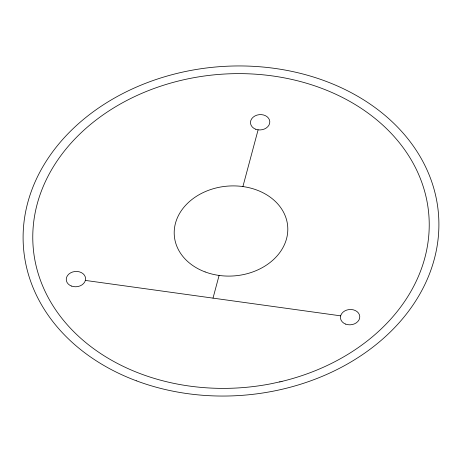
<?xml version="1.0" encoding="UTF-8"?>
<svg xmlns="http://www.w3.org/2000/svg" width="462" height="462" viewBox="0 0 462 462"><rect width="100%" height="100%" fill="white"/><g stroke="black" fill="none" stroke-linecap="round" stroke-linejoin="round"><path stroke-width="0.69" d="M213.011 298.129L219.092 275.439M242.908 186.561L258.108 129.834M85.372 280.417L340.656 315.846M279.66 381.883L280.099 381.947M281.976 381.375L271.881 383.599A198.493 157.051 -4.8 0 1 41.534 190.685A198.493 157.051 -4.8 0 1 373.833 117.492A198.493 157.051 -4.8 0 1 281.976 381.375M136.296 380.78A208.171 164.709 -4.8 0 0 438.634 216.158A208.171 164.709 -4.8 0 0 118.07 96.056A208.171 164.709 -4.8 0 0 136.296 380.78M71.512 286.07A9.685 7.663 -4.8 0 0 85.574 278.413A9.685 7.663 -4.8 0 0 70.663 272.828A9.685 7.663 -4.8 0 0 71.512 286.07M205.122 271.927A56.884 45.01 -4.8 0 0 287.739 226.946A56.884 45.01 -4.8 0 0 200.138 194.127A56.884 45.01 -4.8 0 0 205.122 271.927M255.729 129.233A9.685 7.663 -4.8 0 0 269.791 121.575A9.685 7.663 -4.8 0 0 254.88 115.991A9.685 7.663 -4.8 0 0 255.729 129.233M345.703 324.122A9.685 7.663 -4.8 0 0 359.765 316.47A9.685 7.663 -4.8 0 0 344.86 310.88A9.685 7.663 -4.8 0 0 345.703 324.122"/></g></svg>
